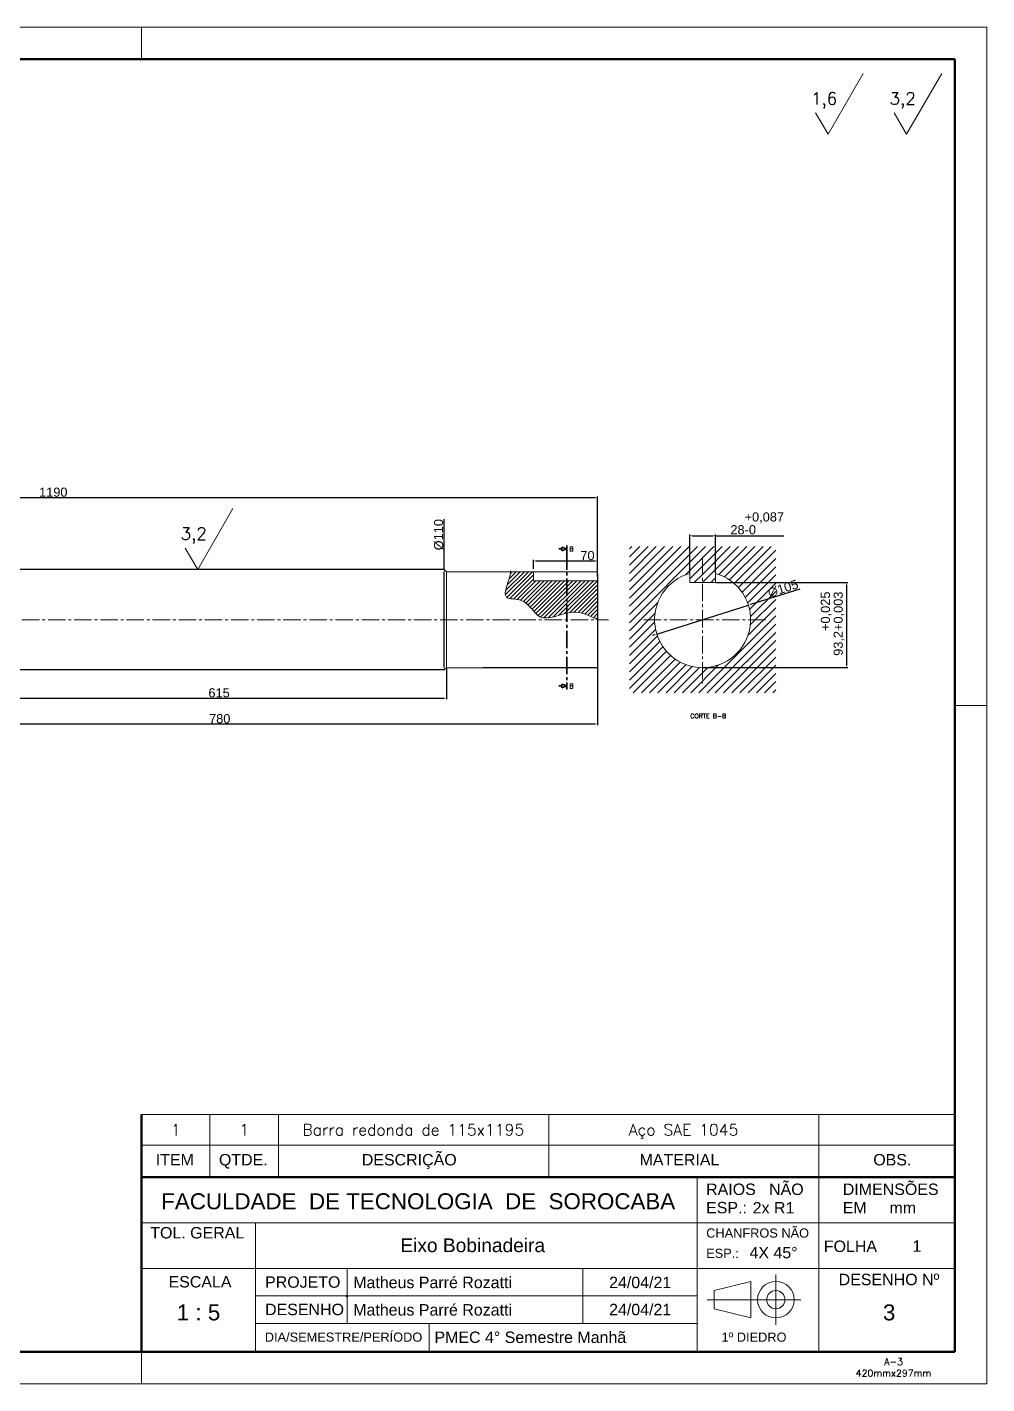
# Model space of a CAD drawing. Header units: millimetres. Extents: x 2358 to 4457, y 772 to 2257.
# Drawn here: x 3407 to 4457, y 772 to 2257 of the extents above; entities that cross this region are included whole.
import ezdxf
from ezdxf.enums import TextEntityAlignment as Align

# ---------------------------------------------------------------- set-up
doc = ezdxf.new("R2010")
doc.units = ezdxf.units.MM
for name, pattern in [('CENTER2', [28.575, 19.05, -3.175, 3.175, -3.175]), ('DASHDOT', [25.4, 12.7, -6.35, 0, -6.35]), ('PHANTOM2', [1.25, 0.625, -0.125, 0.125, -0.125, 0.125, -0.125])]:
    doc.linetypes.add(name, pattern=pattern)
for name, color, linetype, lineweight in [('CENTRO', 1, 'CENTER2', 15), ('CONTORNO', 7, 'Continuous', 35), ('CORTE', 6, 'CENTER2', 35), ('COTA', 1, 'Continuous', 15), ('FANTASMA', 4, 'PHANTOM2', 15), ('FINA', 4, 'Continuous', 15), ('FORMATO-FINA', 8, 'Continuous', 20), ('FORMATO-GROSSA', 5, 'Continuous', 50), ('TEXTO', 2, 'Continuous', 25)]:
    doc.layers.add(name, color=color, linetype=linetype, lineweight=lineweight)
doc.styles.add('ARIAL', font='arial.ttf')
doc.styles.add('Equipar', font='romans.shx')
doc.styles.add('ROMANS', font='romans.shx')
doc.styles.get("Standard").update_dxf_attribs({"font": 'arial.ttf'})
doc.dimstyles.new('ISO-25', dxfattribs={"dimtxt": 2.5, "dimasz": 2.5, "dimexe": 1.25, "dimexo": 0.625, "dimtad": 1, "dimtxsty": 'Standard', "dimcen": 2.5, "dimadec": 0, "dimazin": 0, "dimtfac": 1, "dimtmove": 0, "dimatfit": 3, "dimfxl": 1, "dimarcsym": 0})

# ---------------------------------------------------------------- blocks, each defined once
blk = doc.blocks.new('fatec_A3')
at = {"layer": 'FORMATO-FINA'}
for p, q in [((420, 297), (0, 297)), ((235, 297), (235, 290)), ((420, 0), (420, 297)), ((413, 148.5), (420, 148.5)), ((235, 7), (235, 0)), ((0, 0), (420, 0))]:
    blk.add_line(p, q, dxfattribs=at)
at = {"layer": 'FORMATO-GROSSA'}
for p, q in [((413, 290), (25, 290)), ((413, 7), (413, 290)), ((25, 7), (413, 7))]:
    blk.add_line(p, q, dxfattribs=at)
at = {"layer": 'TEXTO', "insert": (399.57, 5.6), "char_height": 1.5, "width": 20.46, "attachment_point": 2}
blk.add_mtext('\\pxqc;{\\Fromans|c0;A-3\\P420mmx297mm}', dxfattribs=at)
blk = doc.blocks.new('TÍTULO')
at = {"layer": 'CENTRO', "linetype": 'DASHDOT', "ltscale": 2}
for p, q in [((-39.17, 16.93), (-39.17, 5.93)), ((-54.17, 11.43), (-33.67, 11.43))]:
    blk.add_line(p, q, dxfattribs=at)
at = {"layer": 'FINA'}
for p, q in [((-52.67, 13.43), (-44.67, 15.43)), ((-44.67, 7.43), (-44.67, 15.43)), ((-52.67, 9.43), (-52.67, 13.43)), ((-52.67, 9.43), (-44.67, 7.43))]:
    blk.add_line(p, q, dxfattribs=at)
for radius in [4, 2]:
    blk.add_circle((-39.17, 11.43), radius, dxfattribs=at)
at = {"layer": 'FORMATO-FINA'}
for p, q in [((-178, 45.25), (0, 45.25)), ((-163, 38.25), (-163, 45.25)), ((-148, 38.25), (-148, 45.25)), ((-88.88, 38.25), (-88.88, 45.25)), ((-29.75, 0.25), (-29.75, 45.25)), ((-56.38, 0.25), (-56.38, 38.25)), ((-178, 28.25), (0, 28.25)), ((-153, 0.25), (-153, 28.25)), ((-178, 18.25), (0, 18.25)), ((-133, 6.25), (-133, 18.25)), ((-81.38, 6.25), (-81.38, 18.25)), ((-153, 12.25), (-56.38, 12.25)), ((-153, 6.25), (-56.38, 6.25)), ((-115.03, 0.25), (-115.03, 6.25))]:
    blk.add_line(p, q, dxfattribs=at)
at = {"layer": 'FORMATO-GROSSA'}
for p, q in [((-178, 0), (-178, 45.25)), ((0, 45.25), (0, 0)), ((-178, 38.25), (0, 38.25)), ((-178, 0), (0, 0))]:
    blk.add_line(p, q, dxfattribs=at)
blk.add_point((-133, 12.25), dxfattribs=at)
at = {"layer": 'TEXTO', "style": 'ARIAL'}
for s, p in [('ITEM', (-170.7, 40.82)), ('QTDE.', (-155.7, 40.82)), ('DESCRIÇÃO', (-119.39, 40.82)), ('MATERIAL', (-60.26, 40.82)), ('OBS.', (-13.68, 40.82))]:
    blk.add_text(s, height=2.5, dxfattribs=at).set_placement(p, align=Align.CENTER)
for s, height, p in [('RAIOS   NÃO', 2.5, (-54.43, 34.35)), ('DIMENSÕES', 2.5, (-24.52, 34.35)), ('FACULDADE  DE TECNOLOGIA  DE  SOROCABA', 3.5, (-173.66, 31.22)), ('ESP.:', 2.5, (-54.43, 30.33)), ('EM', 2.5, (-24.52, 30.33)), ('TOL. GERAL', 2.5, (-176.06, 24.83)), ('CHANFROS NÃO', 2, (-54.41, 25.02)), ('FOLHA', 2.5, (-28.67, 21.87)), ('ESP.:', 2, (-54.41, 20.58)), ('ESCALA', 2.5, (-172.06, 14.1)), ('PROJETO', 2.5, (-150.94, 14.04)), ('DESENHO Nº', 2.5, (-25.42, 14.6)), ('DESENHO', 2.5, (-150.94, 8.04)), ('DIA/SEMESTRE/PERÍODO', 2, (-151, 2.23)), ('1º DIEDRO', 2, (-51.06, 2.23))]:
    blk.add_text(s, height=height, dxfattribs=at).set_placement(p)
for tag, height, p in [('R', 2.5, (-39.68, 30.3)), ('X', 2.5, (-11.4, 30.3)), ('TÍTULO', 3, (-105.5, 21.84)), ('X/X', 2.5, (-8.3, 21.92)), ('TOLERÂNCIA', 2.5, (-165.82, 20.11)), ('CH', 2.5, (-39.68, 20.47)), ('XX/XX/XX', 2.5, (-68.86, 13.95)), ('X:X', 3.5, (-165.5, 6.89)), ('XX/XX/XX', 2.5, (-68.86, 8.02)), ('X', 3.5, (-14.38, 6.89))]:
    blk.add_attdef(tag, text='', height=height, dxfattribs=at).set_placement(p, align=Align.CENTER)
for tag, p in [('NOME', (-131.65, 13.95)), ('NOME', (-131.65, 7.95)), ('DIA/SEM/PERÍODO', (-113.87, 1.95))]:
    blk.add_attdef(tag, p, '', height=2.5, dxfattribs=at)
blk = doc.blocks.new('LISTA_MATERIAIS')
at = {"layer": 'FORMATO-FINA'}
for p, q in [((-178, 6.75), (0, 6.75)), ((-163, 0), (-163, 6.75)), ((-148, 0), (-148, 6.75)), ((-88.875, 0), (-88.875, 6.75)), ((-29.75, 0), (-29.75, 6.75))]:
    blk.add_line(p, q, dxfattribs=at)
at = {"layer": 'FORMATO-GROSSA'}
blk.add_line((-178, 0), (-178, 6.75), dxfattribs=at)
at = {"layer": 'TEXTO', "style": 'Equipar'}
for tag, p in [('ITEM', (-170.5, 3.375)), ('QTD', (-155.5, 3.375)), ('DESCRIÇÃO', (-118.5, 3.375)), ('MATERIAL', (-59.375, 3.375)), ('OBSERVAÇÕES', (-15, 3.375))]:
    blk.add_attdef(tag, text='', height=2.5, dxfattribs=at).set_placement(p, align=Align.MIDDLE_CENTER)
blk = doc.blocks.new('*D12')
at = {"color": 0, "lineweight": -2, "transparency": 16777216}
for p, q in [((4160.3, 1649.1), (4304.5, 1649.1)), ((4303.2, 1646.6), (4303.2, 1558.4)), ((4146.3, 1555.9), (4304.5, 1555.9))]:
    blk.add_line(p, q, dxfattribs=at)
at = {"color": 0, "transparency": 16777216}
for points in [[(4302.8, 1646.6), (4303.6, 1646.6), (4303.2, 1649.1)], [(4302.8, 1558.4), (4303.6, 1558.4), (4303.2, 1555.9)]]:
    blk.add_solid(points, dxfattribs=at)
at = {"layer": 'Defpoints', "color": 0, "transparency": 16777216}
for p in [(4159.7, 1649.1), (4145.7, 1555.9), (4303.2, 1555.9)]:
    blk.add_point(p, dxfattribs=at)
at = {"color": 0, "transparency": 16777216, "insert": (4287.9, 1604), "char_height": 2.5, "attachment_point": 5, "rotation": 90}
blk.add_mtext('{\\H4x;\\C2;93,2\\S+0,025^ +0,003;}', dxfattribs=at)
blk = doc.blocks.new('*D13')
at = {"color": 0, "lineweight": -2, "transparency": 16777216}
for p, q in [((4131.7, 1659.6), (4131.7, 1701.5)), ((4134.2, 1700.2), (4157.2, 1700.2)), ((4159.7, 1659.6), (4159.7, 1701.5)), ((4159.7, 1700.2), (4234.5, 1700.2))]:
    blk.add_line(p, q, dxfattribs=at)
at = {"color": 0, "transparency": 16777216}
for points in [[(4134.2, 1700.6), (4134.2, 1699.8), (4131.7, 1700.2)], [(4157.2, 1700.6), (4157.2, 1699.8), (4159.7, 1700.2)]]:
    blk.add_solid(points, dxfattribs=at)
at = {"layer": 'Defpoints', "color": 0, "transparency": 16777216}
for p in [(4131.7, 1700.2), (4131.7, 1659), (4159.7, 1659)]:
    blk.add_point(p, dxfattribs=at)
at = {"color": 0, "transparency": 16777216, "insert": (4205.4, 1713.7), "char_height": 2.5, "attachment_point": 5}
blk.add_mtext('{\\H4x;\\C2;28\\S+0,087^ -0;}', dxfattribs=at)
blk = doc.blocks.new('*D15')
at = {"color": 0, "lineweight": -2, "transparency": 16777216}
for p, q in [((2840.7, 1656.5), (2840.7, 1743.3)), ((2843.2, 1742.1), (4028.2, 1742.1)), ((4030.7, 1664), (4030.7, 1743.3))]:
    blk.add_line(p, q, dxfattribs=at)
at = {"color": 0, "transparency": 16777216}
for points in [[(2843.2, 1742.5), (2843.2, 1741.6), (2840.7, 1742.1)], [(4028.2, 1742.5), (4028.2, 1741.6), (4030.7, 1742.1)]]:
    blk.add_solid(points, dxfattribs=at)
at = {"layer": 'Defpoints', "color": 0, "transparency": 16777216}
for p in [(4030.7, 1742.1), (4030.7, 1663.4), (2840.7, 1655.9)]:
    blk.add_point(p, dxfattribs=at)
at = {"color": 0, "transparency": 16777216, "insert": (3435.7, 1747.8), "char_height": 2.5, "attachment_point": 5}
blk.add_mtext('{\\H4x;\\C2;1190}', dxfattribs=at)
blk = doc.blocks.new('*D17')
at = {"color": 0, "lineweight": -2, "transparency": 16777216}
for p, q in [((3960.7, 1664), (3960.7, 1674)), ((3963.2, 1672.7), (4028.2, 1672.7)), ((4030.7, 1661.5), (4030.7, 1674))]:
    blk.add_line(p, q, dxfattribs=at)
at = {"color": 0, "transparency": 16777216}
for points in [[(3963.2, 1673.1), (3963.2, 1672.3), (3960.7, 1672.7)], [(4028.2, 1673.1), (4028.2, 1672.3), (4030.7, 1672.7)]]:
    blk.add_solid(points, dxfattribs=at)
at = {"layer": 'Defpoints', "color": 0, "transparency": 16777216}
for p in [(3960.7, 1663.4), (4030.7, 1672.7), (4030.7, 1660.9)]:
    blk.add_point(p, dxfattribs=at)
at = {"color": 0, "transparency": 16777216, "insert": (4019.8, 1678.5), "char_height": 2.5, "width": 3.586, "attachment_point": 5}
blk.add_mtext('{\\H4x;\\C2;70}', dxfattribs=at)
blk = doc.blocks.new('*D18')
at = {"color": 0, "lineweight": -2, "transparency": 16777216}
for p, q in [((3250.7, 1550.8), (3250.7, 1493)), ((4030.7, 1556.3), (4030.7, 1493)), ((3253.2, 1494.3), (4028.2, 1494.3))]:
    blk.add_line(p, q, dxfattribs=at)
at = {"color": 0, "transparency": 16777216}
for points in [[(3253.2, 1494.7), (3253.2, 1493.9), (3250.7, 1494.3)], [(4028.2, 1494.7), (4028.2, 1493.9), (4030.7, 1494.3)]]:
    blk.add_solid(points, dxfattribs=at)
at = {"layer": 'Defpoints', "color": 0, "transparency": 16777216}
for p in [(3250.7, 1551.4), (4030.7, 1556.9), (4030.7, 1494.3)]:
    blk.add_point(p, dxfattribs=at)
at = {"color": 0, "transparency": 16777216, "insert": (3617.7, 1500), "char_height": 2.5, "attachment_point": 5}
blk.add_mtext('{\\H4x;\\C2;780}', dxfattribs=at)
blk = doc.blocks.new('*U20')
at = {"layer": 'CENTRO', "color": 0, "linetype": 'CENTER2', "transparency": 16777216}
blk.add_line((-201.5, 0), (1011.5, 0), dxfattribs=at)
blk = doc.blocks.new('*D21')
at = {"layer": 'COTA', "color": 0, "lineweight": -2, "transparency": 16777216}
for p, q in [((4251.9, 1641.7), (4198.2, 1624.9)), ((4095.6, 1592.7), (4195.8, 1624.1)), ((4093.2, 1591.9), (4090.8, 1591.2))]:
    blk.add_line(p, q, dxfattribs=at)
at = {"layer": 'COTA', "color": 0, "transparency": 16777216}
for points in [[(4198.1, 1625.2), (4198.3, 1624.5), (4195.8, 1624.1)], [(4093.1, 1592.3), (4093.4, 1591.5), (4095.6, 1592.7)]]:
    blk.add_solid(points, dxfattribs=at)
at = {"layer": 'Defpoints', "color": 0, "transparency": 16777216}
for p in [(4195.8, 1624.1), (4095.6, 1592.7)]:
    blk.add_point(p, dxfattribs=at)
at = {"layer": 'COTA', "color": 0, "transparency": 16777216, "insert": (4233.7, 1642.3), "char_height": 2.5, "attachment_point": 5, "rotation": 17.408}
blk.add_mtext('{\\H4x;\\C2;∅105}', dxfattribs=at)
blk = doc.blocks.new('*D22')
at = {"color": 0, "lineweight": -2, "transparency": 16777216}
for p, q in [((3250.7, 1550.8), (3250.7, 1521.3)), ((3865.7, 1555.3), (3865.7, 1521.3)), ((3253.2, 1522.6), (3863.2, 1522.6))]:
    blk.add_line(p, q, dxfattribs=at)
at = {"color": 0, "transparency": 16777216}
for points in [[(3253.2, 1523), (3253.2, 1522.2), (3250.7, 1522.6)], [(3863.2, 1523), (3863.2, 1522.2), (3865.7, 1522.6)]]:
    blk.add_solid(points, dxfattribs=at)
at = {"layer": 'Defpoints', "color": 0, "transparency": 16777216}
for p in [(3250.7, 1551.4), (3865.7, 1555.9), (3865.7, 1522.6)]:
    blk.add_point(p, dxfattribs=at)
at = {"color": 0, "transparency": 16777216, "insert": (3617, 1528.3), "char_height": 2.5, "attachment_point": 5}
blk.add_mtext('{\\H4x;\\C2;615}', dxfattribs=at)
blk = doc.blocks.new('*D23')
at = {"layer": 'COTA', "color": 0, "lineweight": -2, "transparency": 16777216}
for p, q in [((3863.2, 1663.4), (3863.2, 1718.5)), ((3862.6, 1663.4), (3862, 1663.4)), ((3863.2, 1555.9), (3863.2, 1660.9)), ((3862.6, 1553.4), (3862, 1553.4))]:
    blk.add_line(p, q, dxfattribs=at)
at = {"layer": 'COTA', "color": 0, "transparency": 16777216}
for points in [[(3862.8, 1660.9), (3863.6, 1660.9), (3863.2, 1663.4)], [(3862.8, 1555.9), (3863.6, 1555.9), (3863.2, 1553.4)]]:
    blk.add_solid(points, dxfattribs=at)
at = {"layer": 'Defpoints', "color": 0, "transparency": 16777216}
for p in [(3863.2, 1663.4), (3863.2, 1663.4), (3863.2, 1553.4)]:
    blk.add_point(p, dxfattribs=at)
at = {"layer": 'COTA', "color": 0, "transparency": 16777216, "insert": (3857.2, 1701.4), "char_height": 2.5, "attachment_point": 5, "rotation": 90}
blk.add_mtext('{\\H4x;\\C2;%%C110}', dxfattribs=at)

msp = doc.modelspace()

# ---------------------------------------------------------------- hatches: boundary and pattern name
at = {"layer": 'COTA'}
h = msp.add_hatch(dxfattribs=at)
h.set_pattern_fill('ANSI31', color=4, scale=2)
h.paths.add_polyline_path([(4225.708, 1688.396), (4065.708, 1688.396), (4065.708, 1608.396), (4065.708, 1528.396), (4225.708, 1528.396)])
edge = h.paths.add_edge_path(flags=16)
edge.add_line((4131.708, 1658.995), (4131.708, 1649.095))
edge.add_line((4131.708, 1649.095), (4159.708, 1649.095))
edge.add_line((4159.708, 1649.095), (4159.708, 1658.995))
edge.add_arc((4145.708, 1608.396), 52.5, -254.53399, 74.53399, ccw=False)
h = msp.add_hatch(dxfattribs=at)
h.set_pattern_fill('ANSI31', color=4)
edge = h.paths.add_edge_path()
edge.add_line((4030.708, 1650.996), (3997.323, 1650.996))
edge.add_line((3997.323, 1650.996), (3997.323, 1615.598))
edge.add_spline(control_points=[(3997.323, 1615.598), (3998.076, 1615.765), (3998.826, 1615.916), (3999.572, 1616.046)], knot_values=[32.15552282, 32.15552282, 32.15552282, 32.15552282, 34.27604712, 34.27604712, 34.27604712, 34.27604712], degree=3, periodic=0)
edge.add_spline(control_points=[(3999.572, 1616.046), (4000.334, 1616.18), (4001.092, 1616.292), (4001.845, 1616.379)], knot_values=[29.99154255, 29.99154255, 29.99154255, 29.99154255, 32.15552282, 32.15552282, 32.15552282, 32.15552282], degree=3, periodic=0)
edge.add_spline(control_points=[(4001.845, 1616.379), (4002.401, 1616.443), (4003.136, 1616.51), (4003.866, 1616.549), (4004.047, 1616.557)], knot_values=[27.86691477, 27.86691477, 27.86691477, 27.86691477, 29.46384078, 29.99154255, 29.99154255, 29.99154255, 29.99154255], degree=3, periodic=0)
edge.add_spline(control_points=[(4004.047, 1616.557), (4004.776, 1616.589), (4005.5, 1616.594), (4006.218, 1616.573)], knot_values=[25.73956878, 25.73956878, 25.73956878, 25.73956878, 27.86691477, 27.86691477, 27.86691477, 27.86691477], degree=3, periodic=0)
edge.add_spline(control_points=[(4006.218, 1616.573), (4006.947, 1616.552), (4007.67, 1616.505), (4008.389, 1616.434)], knot_values=[23.57969712, 23.57969712, 23.57969712, 23.57969712, 25.73956878, 25.73956878, 25.73956878, 25.73956878], degree=3, periodic=0)
edge.add_spline(control_points=[(4008.389, 1616.434), (4009.097, 1616.364), (4009.801, 1616.271), (4010.5, 1616.156)], knot_values=[21.44964096, 21.44964096, 21.44964096, 21.44964096, 23.57969712, 23.57969712, 23.57969712, 23.57969712], degree=3, periodic=0)
edge.add_spline(control_points=[(4010.5, 1616.156), (4011.208, 1616.04), (4011.911, 1615.902), (4012.61, 1615.745)], knot_values=[19.29247946, 19.29247946, 19.29247946, 19.29247946, 21.44964096, 21.44964096, 21.44964096, 21.44964096], degree=3, periodic=0)
edge.add_spline(control_points=[(4012.61, 1615.745), (4013.309, 1615.588), (4014.003, 1615.411), (4014.693, 1615.217)], knot_values=[17.13803181, 17.13803181, 17.13803181, 17.13803181, 19.29247946, 19.29247946, 19.29247946, 19.29247946], degree=3, periodic=0)
edge.add_spline(control_points=[(4014.693, 1615.217), (4016.064, 1614.832), (4017.42, 1614.379), (4018.766, 1613.874)], knot_values=[12.86165297, 12.86165297, 12.86165297, 12.86165297, 17.13803181, 17.13803181, 17.13803181, 17.13803181], degree=3, periodic=0)
edge.add_spline(control_points=[(4018.766, 1613.874), (4020.113, 1613.369), (4021.449, 1612.813), (4022.778, 1612.222)], knot_values=[8.57985409, 8.57985409, 8.57985409, 8.57985409, 12.86165297, 12.86165297, 12.86165297, 12.86165297], degree=3, periodic=0)
edge.add_spline(control_points=[(4022.778, 1612.222), (4024.11, 1611.63), (4025.435, 1611.003), (4026.756, 1610.359)], knot_values=[4.28721765, 4.28721765, 4.28721765, 4.28721765, 8.57985409, 8.57985409, 8.57985409, 8.57985409], degree=3, periodic=0)
edge.add_spline(control_points=[(4026.756, 1610.359), (4028.076, 1609.716), (4029.392, 1609.056), (4030.708, 1608.396)], knot_values=[0, 0, 0, 0, 4.28721765, 4.28721765, 4.28721765, 4.28721765], degree=3, periodic=0)
edge.add_line((4030.708, 1608.396), (4030.708, 1650.996))
edge = h.paths.add_edge_path()
edge.add_line((3997.323, 1650.996), (3960.708, 1650.996))
edge.add_line((3960.708, 1650.996), (3960.708, 1660.896))
edge.add_line((3960.708, 1660.896), (3935.64, 1660.896))
edge.add_spline(control_points=[(3935.64, 1660.896), (3935.633, 1660.579), (3935.617, 1660.257), (3935.592, 1659.931)], knot_values=[135.40287759, 135.40287759, 135.40287759, 135.40287759, 136.34258626, 136.34258626, 136.34258626, 136.34258626], degree=3, periodic=0)
edge.add_spline(control_points=[(3935.592, 1659.931), (3935.55, 1659.395), (3935.484, 1658.847), (3935.398, 1658.289)], knot_values=[133.86045831, 133.86045831, 133.86045831, 133.86045831, 135.40287759, 135.40287759, 135.40287759, 135.40287759], degree=3, periodic=0)
edge.add_spline(control_points=[(3935.398, 1658.289), (3935.277, 1657.5), (3935.114, 1656.691), (3934.921, 1655.868)], knot_values=[131.67853749, 131.67853749, 131.67853749, 131.67853749, 133.86045831, 133.86045831, 133.86045831, 133.86045831], degree=3, periodic=0)
edge.add_spline(control_points=[(3934.921, 1655.868), (3934.722, 1655.021), (3934.491, 1654.16), (3934.239, 1653.292)], knot_values=[129.43182624, 129.43182624, 129.43182624, 129.43182624, 131.67853749, 131.67853749, 131.67853749, 131.67853749], degree=3, periodic=0)
edge.add_spline(control_points=[(3934.239, 1653.292), (3933.936, 1652.249), (3933.603, 1651.197), (3933.261, 1650.147)], knot_values=[126.73294033, 126.73294033, 126.73294033, 126.73294033, 129.43182624, 129.43182624, 129.43182624, 129.43182624], degree=3, periodic=0)
edge.add_spline(control_points=[(3933.261, 1650.147), (3932.703, 1648.442), (3932.12, 1646.744), (3931.594, 1645.108)], knot_values=[122.34739849, 122.34739849, 122.34739849, 122.34739849, 126.73294033, 126.73294033, 126.73294033, 126.73294033], degree=3, periodic=0)
edge.add_spline(control_points=[(3931.594, 1645.108), (3931.243, 1644.016), (3930.918, 1642.951), (3930.645, 1641.93)], knot_values=[119.4183094, 119.4183094, 119.4183094, 119.4183094, 122.34739849, 122.34739849, 122.34739849, 122.34739849], degree=3, periodic=0)
edge.add_spline(control_points=[(3930.645, 1641.93), (3930.432, 1641.135), (3930.25, 1640.367), (3930.112, 1639.633)], knot_values=[117.13672065, 117.13672065, 117.13672065, 117.13672065, 119.4183094, 119.4183094, 119.4183094, 119.4183094], degree=3, periodic=0)
edge.add_spline(control_points=[(3930.112, 1639.633), (3930.014, 1639.117), (3929.938, 1638.618), (3929.888, 1638.138)], knot_values=[115.53344509, 115.53344509, 115.53344509, 115.53344509, 117.13672065, 117.13672065, 117.13672065, 117.13672065], degree=3, periodic=0)
edge.add_spline(control_points=[(3929.888, 1638.138), (3929.85, 1637.783), (3929.827, 1637.438), (3929.819, 1637.104)], knot_values=[114.34345364, 114.34345364, 114.34345364, 114.34345364, 115.53344509, 115.53344509, 115.53344509, 115.53344509], degree=3, periodic=0)
edge.add_spline(control_points=[(3929.819, 1637.104), (3929.814, 1636.879), (3929.816, 1636.66), (3929.826, 1636.446)], knot_values=[113.53969187, 113.53969187, 113.53969187, 113.53969187, 114.34345364, 114.34345364, 114.34345364, 114.34345364], degree=3, periodic=0)
edge.add_spline(control_points=[(3929.826, 1636.446), (3929.836, 1636.232), (3929.853, 1636.024), (3929.879, 1635.822)], knot_values=[112.73508992, 112.73508992, 112.73508992, 112.73508992, 113.53969187, 113.53969187, 113.53969187, 113.53969187], degree=3, periodic=0)
edge.add_spline(control_points=[(3929.879, 1635.822), (3929.896, 1635.688), (3929.917, 1635.557), (3929.941, 1635.428)], knot_values=[112.20277201, 112.20277201, 112.20277201, 112.20277201, 112.73508992, 112.73508992, 112.73508992, 112.73508992], degree=3, periodic=0)
edge.add_spline(control_points=[(3929.941, 1635.428), (3929.971, 1635.268), (3930.008, 1635.112), (3930.05, 1634.961)], knot_values=[111.53810048, 111.53810048, 111.53810048, 111.53810048, 112.20277201, 112.20277201, 112.20277201, 112.20277201], degree=3, periodic=0)
edge.add_spline(control_points=[(3930.05, 1634.961), (3930.081, 1634.853), (3930.114, 1634.747), (3930.151, 1634.644)], knot_values=[111.06335222, 111.06335222, 111.06335222, 111.06335222, 111.53810048, 111.53810048, 111.53810048, 111.53810048], degree=3, periodic=0)
edge.add_spline(control_points=[(3930.151, 1634.644), (3930.182, 1634.555), (3930.216, 1634.469), (3930.252, 1634.384)], knot_values=[110.65850623, 110.65850623, 110.65850623, 110.65850623, 111.06335222, 111.06335222, 111.06335222, 111.06335222], degree=3, periodic=0)
edge.add_spline(control_points=[(3930.252, 1634.384), (3930.3, 1634.272), (3930.352, 1634.163), (3930.408, 1634.058)], knot_values=[110.12401769, 110.12401769, 110.12401769, 110.12401769, 110.65850623, 110.65850623, 110.65850623, 110.65850623], degree=3, periodic=0)
edge.add_spline(control_points=[(3930.408, 1634.058), (3930.451, 1633.978), (3930.495, 1633.9), (3930.543, 1633.825)], knot_values=[109.72159394, 109.72159394, 109.72159394, 109.72159394, 110.12401769, 110.12401769, 110.12401769, 110.12401769], degree=3, periodic=0)
edge.add_spline(control_points=[(3930.543, 1633.825), (3930.606, 1633.723), (3930.674, 1633.625), (3930.747, 1633.531)], knot_values=[109.18408626, 109.18408626, 109.18408626, 109.18408626, 109.72159394, 109.72159394, 109.72159394, 109.72159394], degree=3, periodic=0)
edge.add_spline(control_points=[(3930.747, 1633.531), (3930.801, 1633.46), (3930.858, 1633.391), (3930.917, 1633.325)], knot_values=[108.7837765, 108.7837765, 108.7837765, 108.7837765, 109.18408626, 109.18408626, 109.18408626, 109.18408626], degree=3, periodic=0)
edge.add_spline(control_points=[(3930.917, 1633.325), (3930.988, 1633.245), (3931.062, 1633.169), (3931.141, 1633.095)], knot_values=[108.30848885, 108.30848885, 108.30848885, 108.30848885, 108.7837765, 108.7837765, 108.7837765, 108.7837765], degree=3, periodic=0)
edge.add_spline(control_points=[(3931.141, 1633.095), (3931.174, 1633.064), (3931.252, 1632.993), (3931.334, 1632.925), (3931.381, 1632.888)], knot_values=[107.84541686, 107.84541686, 107.84541686, 107.84541686, 108.04950096, 108.30848885, 108.30848885, 108.30848885, 108.30848885], degree=3, periodic=0)
edge.add_spline(control_points=[(3931.381, 1632.888), (3931.452, 1632.83), (3931.527, 1632.775), (3931.604, 1632.721)], knot_values=[107.44703976, 107.44703976, 107.44703976, 107.44703976, 107.84541686, 107.84541686, 107.84541686, 107.84541686], degree=3, periodic=0)
edge.add_spline(control_points=[(3931.604, 1632.721), (3931.709, 1632.649), (3931.818, 1632.58), (3931.932, 1632.514)], knot_values=[106.9081337, 106.9081337, 106.9081337, 106.9081337, 107.44703976, 107.44703976, 107.44703976, 107.44703976], degree=3, periodic=0)
edge.add_spline(control_points=[(3931.932, 1632.514), (3932.059, 1632.441), (3932.191, 1632.372), (3932.328, 1632.306)], knot_values=[106.31005322, 106.31005322, 106.31005322, 106.31005322, 106.9081337, 106.9081337, 106.9081337, 106.9081337], degree=3, periodic=0)
edge.add_spline(control_points=[(3932.328, 1632.306), (3932.452, 1632.246), (3932.581, 1632.189), (3932.714, 1632.135)], knot_values=[105.76766175, 105.76766175, 105.76766175, 105.76766175, 106.31005322, 106.31005322, 106.31005322, 106.31005322], degree=3, periodic=0)
edge.add_spline(control_points=[(3932.714, 1632.135), (3932.88, 1632.068), (3933.053, 1632.004), (3933.232, 1631.945)], knot_values=[105.08968785, 105.08968785, 105.08968785, 105.08968785, 105.76766175, 105.76766175, 105.76766175, 105.76766175], degree=3, periodic=0)
edge.add_spline(control_points=[(3933.232, 1631.945), (3933.477, 1631.863), (3933.733, 1631.788), (3934, 1631.72)], knot_values=[104.1588348, 104.1588348, 104.1588348, 104.1588348, 105.08968785, 105.08968785, 105.08968785, 105.08968785], degree=3, periodic=0)
edge.add_spline(control_points=[(3934, 1631.72), (3934.221, 1631.663), (3934.449, 1631.61), (3934.684, 1631.561)], knot_values=[103.38569301, 103.38569301, 103.38569301, 103.38569301, 104.1588348, 104.1588348, 104.1588348, 104.1588348], degree=3, periodic=0)
edge.add_spline(control_points=[(3934.684, 1631.561), (3935.144, 1631.464), (3935.627, 1631.381), (3936.13, 1631.306)], knot_values=[101.87088572, 101.87088572, 101.87088572, 101.87088572, 103.38569301, 103.38569301, 103.38569301, 103.38569301], degree=3, periodic=0)
edge.add_spline(control_points=[(3936.13, 1631.306), (3936.813, 1631.204), (3937.53, 1631.119), (3938.27, 1631.037)], knot_values=[99.81186922, 99.81186922, 99.81186922, 99.81186922, 101.87088572, 101.87088572, 101.87088572, 101.87088572], degree=3, periodic=0)
edge.add_spline(control_points=[(3938.27, 1631.037), (3939.053, 1630.95), (3939.86, 1630.868), (3940.676, 1630.775)], knot_values=[97.63494857, 97.63494857, 97.63494857, 97.63494857, 99.81186922, 99.81186922, 99.81186922, 99.81186922], degree=3, periodic=0)
edge.add_spline(control_points=[(3940.676, 1630.775), (3941.502, 1630.682), (3942.338, 1630.578), (3943.168, 1630.448)], knot_values=[95.43136322, 95.43136322, 95.43136322, 95.43136322, 97.63494857, 97.63494857, 97.63494857, 97.63494857], degree=3, periodic=0)
edge.add_spline(control_points=[(3943.168, 1630.448), (3943.872, 1630.339), (3944.572, 1630.211), (3945.258, 1630.055)], knot_values=[93.56048474, 93.56048474, 93.56048474, 93.56048474, 95.43136322, 95.43136322, 95.43136322, 95.43136322], degree=3, periodic=0)
edge.add_spline(control_points=[(3945.258, 1630.055), (3945.744, 1629.945), (3946.224, 1629.821), (3946.693, 1629.68)], knot_values=[92.23345771, 92.23345771, 92.23345771, 92.23345771, 93.56048474, 93.56048474, 93.56048474, 93.56048474], degree=3, periodic=0)
edge.add_spline(control_points=[(3946.693, 1629.68), (3946.95, 1629.603), (3947.281, 1629.496), (3947.605, 1629.379), (3947.68, 1629.351)], knot_values=[91.28574612, 91.28574612, 91.28574612, 91.28574612, 92.01341987, 92.23345771, 92.23345771, 92.23345771, 92.23345771], degree=3, periodic=0)
edge.add_spline(control_points=[(3947.68, 1629.351), (3947.95, 1629.251), (3948.216, 1629.145), (3948.478, 1629.032)], knot_values=[90.49218785, 90.49218785, 90.49218785, 90.49218785, 91.28574612, 91.28574612, 91.28574612, 91.28574612], degree=3, periodic=0)
edge.add_spline(control_points=[(3948.478, 1629.032), (3948.834, 1628.879), (3949.183, 1628.715), (3949.524, 1628.539)], knot_values=[89.41231655, 89.41231655, 89.41231655, 89.41231655, 90.49218785, 90.49218785, 90.49218785, 90.49218785], degree=3, periodic=0)
edge.add_spline(control_points=[(3949.524, 1628.539), (3949.901, 1628.346), (3950.268, 1628.14), (3950.628, 1627.922)], knot_values=[88.22065806, 88.22065806, 88.22065806, 88.22065806, 89.41231655, 89.41231655, 89.41231655, 89.41231655], degree=3, periodic=0)
edge.add_spline(control_points=[(3950.628, 1627.922), (3950.957, 1627.723), (3951.279, 1627.514), (3951.594, 1627.297)], knot_values=[87.13079568, 87.13079568, 87.13079568, 87.13079568, 88.22065806, 88.22065806, 88.22065806, 88.22065806], degree=3, periodic=0)
edge.add_spline(control_points=[(3951.594, 1627.297), (3951.987, 1627.027), (3952.369, 1626.744), (3952.743, 1626.449)], knot_values=[85.77687765, 85.77687765, 85.77687765, 85.77687765, 87.13079568, 87.13079568, 87.13079568, 87.13079568], degree=3, periodic=0)
edge.add_spline(control_points=[(3952.743, 1626.449), (3953.257, 1626.043), (3953.755, 1625.616), (3954.239, 1625.172)], knot_values=[83.91352122, 83.91352122, 83.91352122, 83.91352122, 85.77687765, 85.77687765, 85.77687765, 85.77687765], degree=3, periodic=0)
edge.add_spline(control_points=[(3954.239, 1625.172), (3954.63, 1624.813), (3955.013, 1624.443), (3955.387, 1624.065)], knot_values=[82.4053979, 82.4053979, 82.4053979, 82.4053979, 83.91352122, 83.91352122, 83.91352122, 83.91352122], degree=3, periodic=0)
edge.add_spline(control_points=[(3955.387, 1624.065), (3955.933, 1623.515), (3956.461, 1622.947), (3956.978, 1622.371)], knot_values=[80.21134512, 80.21134512, 80.21134512, 80.21134512, 82.4053979, 82.4053979, 82.4053979, 82.4053979], degree=3, periodic=0)
edge.add_spline(control_points=[(3956.978, 1622.371), (3957.414, 1621.884), (3957.841, 1621.391), (3958.262, 1620.896)], knot_values=[78.35882967, 78.35882967, 78.35882967, 78.35882967, 80.21134512, 80.21134512, 80.21134512, 80.21134512], degree=3, periodic=0)
edge.add_spline(control_points=[(3958.262, 1620.896), (3958.92, 1620.124), (3959.562, 1619.348), (3960.199, 1618.587)], knot_values=[75.46711649, 75.46711649, 75.46711649, 75.46711649, 78.35882967, 78.35882967, 78.35882967, 78.35882967], degree=3, periodic=0)
edge.add_spline(control_points=[(3960.199, 1618.587), (3960.765, 1617.912), (3961.326, 1617.248), (3961.89, 1616.61)], knot_values=[72.90167263, 72.90167263, 72.90167263, 72.90167263, 75.46711649, 75.46711649, 75.46711649, 75.46711649], degree=3, periodic=0)
edge.add_spline(control_points=[(3961.89, 1616.61), (3962.3, 1616.145), (3962.712, 1615.694), (3963.127, 1615.261)], knot_values=[71.03404073, 71.03404073, 71.03404073, 71.03404073, 72.90167263, 72.90167263, 72.90167263, 72.90167263], degree=3, periodic=0)
edge.add_spline(control_points=[(3963.127, 1615.261), (3963.504, 1614.869), (3963.884, 1614.491), (3964.269, 1614.133)], knot_values=[69.34235626, 69.34235626, 69.34235626, 69.34235626, 71.03404073, 71.03404073, 71.03404073, 71.03404073], degree=3, periodic=0)
edge.add_spline(control_points=[(3964.269, 1614.133), (3964.616, 1613.81), (3964.967, 1613.502), (3965.324, 1613.212)], knot_values=[67.81748712, 67.81748712, 67.81748712, 67.81748712, 69.34235626, 69.34235626, 69.34235626, 69.34235626], degree=3, periodic=0)
edge.add_spline(control_points=[(3965.324, 1613.212), (3965.634, 1612.96), (3965.948, 1612.722), (3966.268, 1612.5)], knot_values=[66.49388614, 66.49388614, 66.49388614, 66.49388614, 67.81748712, 67.81748712, 67.81748712, 67.81748712], degree=3, periodic=0)
edge.add_spline(control_points=[(3966.268, 1612.5), (3966.498, 1612.339), (3966.731, 1612.187), (3966.966, 1612.043)], knot_values=[65.53996571, 65.53996571, 65.53996571, 65.53996571, 66.49388614, 66.49388614, 66.49388614, 66.49388614], degree=3, periodic=0)
edge.add_spline(control_points=[(3966.966, 1612.043), (3967.167, 1611.92), (3967.371, 1611.804), (3967.576, 1611.694)], knot_values=[64.72689248, 64.72689248, 64.72689248, 64.72689248, 65.53996571, 65.53996571, 65.53996571, 65.53996571], degree=3, periodic=0)
edge.add_spline(control_points=[(3967.576, 1611.694), (3967.646, 1611.657), (3967.915, 1611.517), (3968.189, 1611.389), (3968.395, 1611.3)], knot_values=[63.66544003, 63.66544003, 63.66544003, 63.66544003, 63.93968084, 64.72689248, 64.72689248, 64.72689248, 64.72689248], degree=3, periodic=0)
edge.add_spline(control_points=[(3968.395, 1611.3), (3968.604, 1611.209), (3968.817, 1611.124), (3969.031, 1611.046)], knot_values=[62.8612214, 62.8612214, 62.8612214, 62.8612214, 63.66544003, 63.66544003, 63.66544003, 63.66544003], degree=3, periodic=0)
edge.add_spline(control_points=[(3969.031, 1611.046), (3969.316, 1610.942), (3969.605, 1610.849), (3969.898, 1610.767)], knot_values=[61.79307197, 61.79307197, 61.79307197, 61.79307197, 62.8612214, 62.8612214, 62.8612214, 62.8612214], degree=3, periodic=0)
edge.add_spline(control_points=[(3969.898, 1610.767), (3970.12, 1610.704), (3970.345, 1610.647), (3970.572, 1610.596)], knot_values=[60.98169789, 60.98169789, 60.98169789, 60.98169789, 61.79307197, 61.79307197, 61.79307197, 61.79307197], degree=3, periodic=0)
edge.add_spline(control_points=[(3970.572, 1610.596), (3971.209, 1610.454), (3971.863, 1610.356), (3972.532, 1610.299)], knot_values=[58.70338357, 58.70338357, 58.70338357, 58.70338357, 60.98169789, 60.98169789, 60.98169789, 60.98169789], degree=3, periodic=0)
edge.add_spline(control_points=[(3972.532, 1610.299), (3972.844, 1610.272), (3973.159, 1610.254), (3973.477, 1610.245)], knot_values=[57.64239722, 57.64239722, 57.64239722, 57.64239722, 58.70338357, 58.70338357, 58.70338357, 58.70338357], degree=3, periodic=0)
edge.add_spline(control_points=[(3973.477, 1610.245), (3973.959, 1610.23), (3974.448, 1610.233), (3974.944, 1610.254)], knot_values=[56.03586791, 56.03586791, 56.03586791, 56.03586791, 57.64239722, 57.64239722, 57.64239722, 57.64239722], degree=3, periodic=0)
edge.add_spline(control_points=[(3974.944, 1610.254), (3975.441, 1610.275), (3975.944, 1610.312), (3976.453, 1610.364)], knot_values=[54.42782722, 54.42782722, 54.42782722, 54.42782722, 56.03586791, 56.03586791, 56.03586791, 56.03586791], degree=3, periodic=0)
edge.add_spline(control_points=[(3976.453, 1610.364), (3977.194, 1610.441), (3977.949, 1610.549), (3978.714, 1610.682)], knot_values=[52.08628915, 52.08628915, 52.08628915, 52.08628915, 54.42782722, 54.42782722, 54.42782722, 54.42782722], degree=3, periodic=0)
edge.add_spline(control_points=[(3978.714, 1610.682), (3980.155, 1610.933), (3981.635, 1611.276), (3983.143, 1611.67)], knot_values=[47.67964357, 47.67964357, 47.67964357, 47.67964357, 52.08628915, 52.08628915, 52.08628915, 52.08628915], degree=3, periodic=0)
edge.add_spline(control_points=[(3983.143, 1611.67), (3985.435, 1612.269), (3987.791, 1612.988), (3990.167, 1613.688)], knot_values=[40.98084529, 40.98084529, 40.98084529, 40.98084529, 47.67964357, 47.67964357, 47.67964357, 47.67964357], degree=3, periodic=0)
edge.add_spline(control_points=[(3990.167, 1613.688), (3992.53, 1614.385), (3994.914, 1615.063), (3997.277, 1615.588)], knot_values=[34.31942616, 34.31942616, 34.31942616, 34.31942616, 40.98084529, 40.98084529, 40.98084529, 40.98084529], degree=3, periodic=0)
edge.add_line((3997.323, 1615.599), (3997.323, 1650.996))

# ---------------------------------------------------------------- linework, layer by layer
at = {"color": 7}
for p, q in [((3620.708, 1663.396), (3252.222, 1663.396)), ((3863.226, 1663.396), (3620.708, 1663.396)), ((3863.208, 1553.396), (3251.706, 1553.396)), ((4030.708, 1555.896), (3905.708, 1555.896))]:
    msp.add_line(p, q, dxfattribs=at)
for p, q in [((4030.708, 1655.896), (4030.708, 1660.896)), ((4030.708, 1658.396), (4030.708, 1558.396)), ((4030.708, 1558.396), (4030.708, 1553.396))]:
    msp.add_line(p, q)
at = {"layer": 'CENTRO'}
for p, q in [((4145.708, 1676.216), (4145.708, 1538.443)), ((4214.595, 1608.396), (4076.822, 1608.396))]:
    msp.add_line(p, q, dxfattribs=at)
at = {"layer": 'CORTE'}
for p, q in [((3991.712, 1685.788), (3988.323, 1685.788)), ((3991.712, 1687.831), (3991.712, 1683.746)), ((3997.323, 1685.788), (3991.712, 1687.831)), ((3997.323, 1685.788), (3991.712, 1683.746)), ((3997.323, 1689.505), (3997.323, 1682.072)), ((3997.323, 1682.072), (3997.323, 1539.588)), ((3991.712, 1535.871), (3988.323, 1535.871)), ((3991.712, 1537.914), (3991.712, 1533.829)), ((3997.323, 1535.871), (3991.712, 1537.914)), ((3997.323, 1535.871), (3991.712, 1533.829)), ((3997.323, 1539.588), (3997.323, 1532.155))]:
    msp.add_line(p, q, dxfattribs=at)
at = {"layer": 'COTA', "color": 7}
for p, q in [((3865.726, 1660.896), (3863.226, 1663.396)), ((3865.708, 1660.896), (3865.708, 1555.896)), ((3905.708, 1660.896), (3865.726, 1660.896)), ((4030.708, 1660.896), (3905.708, 1660.896)), ((3960.708, 1650.996), (3960.708, 1660.896)), ((4030.708, 1650.996), (3960.708, 1650.996)), ((4131.708, 1658.995), (4131.708, 1649.095)), ((4131.708, 1649.095), (4145.708, 1649.095)), ((4159.708, 1649.095), (4145.708, 1649.095)), ((4159.708, 1658.995), (4159.708, 1649.095)), ((3865.708, 1555.896), (3863.208, 1553.396)), ((3905.708, 1555.896), (3865.708, 1555.896))]:
    msp.add_line(p, q, dxfattribs=at)
msp.add_arc((4145.708, 1608.396), 52.5, 105.46601, 74.53399, dxfattribs=at)
msp.add_open_spline([(4030.708, 1608.396), (4021.992, 1612.768), (4002.207, 1622.694), (3966.393, 1600.312), (3954.22, 1632.957), (3921.075, 1628.928), (3935.744, 1651.849), (3935.643, 1661.521), (3935.64, 1661.831)], degree=3, knots=[0, 0, 0, 0, 28.39461654, 64.45265168, 91.50578396, 108.10440475, 136.34258626, 137.27770504, 137.27770504, 137.27770504, 137.27770504], dxfattribs=at)
at = {"layer": 'FINA'}
for p, q in [((4282.83, 2139.323), (4321.299, 2205.953)), ((4368.748, 2139.323), (4407.217, 2205.953)), ((4269.323, 2162.717), (4282.83, 2139.323)), ((4355.242, 2162.717), (4368.748, 2139.323)), ((3593.58, 1663.396), (3632.049, 1730.026)), ((3580.074, 1686.789), (3593.58, 1663.396))]:
    msp.add_line(p, q, dxfattribs=at)

# ---------------------------------------------------------------- block references
at = {"layer": 'CENTRO', "xscale": 4.997096123298675, "yscale": 4.997096123298675, "zscale": 4.997096123298675}
msp.add_blockref('fatec_A3', (2357.733, 772.444), dxfattribs=at)
at = {"layer": 'CENTRO', "color": 1, "linetype": 'CENTER2'}
msp.add_blockref('*U20', (3031.458, 1608.396), dxfattribs=at)
at = {"layer": 'CONTORNO'}
ref = msp.add_blockref('TÍTULO', (4421.534, 807.424), dxfattribs=dict(at, xscale=4.997096123298675, yscale=4.997096123298675, zscale=4.997096123298675))
ref.add_attrib('X', 'mm', dxfattribs={"layer": 'TEXTO', "height": 12.4927, "style": 'ARIAL'}).set_placement((4364.542, 958.851), align=Align.CENTER)
ref.add_attrib('X/X', '1', dxfattribs={"layer": 'TEXTO', "height": 12.493, "style": 'ARIAL'}).set_placement((4380.046, 916.938), align=Align.CENTER)
ref.add_attrib('R', '2x R1', dxfattribs={"layer": 'TEXTO', "height": 12.4927, "style": 'ARIAL'}).set_placement((4223.267, 958.851), align=Align.CENTER)
ref.add_attrib('CH', '4X 45°', dxfattribs={"layer": 'TEXTO', "height": 12.4927, "style": 'ARIAL'}).set_placement((4223.267, 909.728), align=Align.CENTER)
ref.add_attrib('TÍTULO', 'Eixo Bobinadeira', dxfattribs={"layer": 'TEXTO', "height": 14.99129, "style": 'ARIAL'}).set_placement((3894.34, 916.542), align=Align.CENTER)
ref.add_attrib('X', '3', dxfattribs={"layer": 'TEXTO', "height": 17.49, "style": 'ARIAL'}).set_placement((4349.683, 841.873), align=Align.CENTER)
ref.add_attrib('XX/XX/XX', '24/04/21', dxfattribs={"layer": 'TEXTO', "height": 12.4927, "style": 'ARIAL'}).set_placement((4077.426, 847.51), align=Align.CENTER)
ref.add_attrib('DIA/SEM/PERÍODO', 'PMEC 4° Semestre Manhã', (3852.496, 817.172), dxfattribs={"layer": 'TEXTO', "height": 12.49274, "style": 'ARIAL'})
ref.add_attrib('NOME', 'Matheus Parré Rozatti', (3763.66, 847.161), dxfattribs={"layer": 'TEXTO', "height": 12.49274, "style": 'ARIAL'})
ref.add_attrib('X:X', '1 : 5', dxfattribs={"layer": 'TEXTO', "height": 17.4898, "style": 'ARIAL'}).set_placement((3594.514, 841.873), align=Align.CENTER)
ref.add_attrib('NOME', 'Matheus Parré Rozatti', (3763.66, 877.143), dxfattribs={"layer": 'TEXTO', "height": 12.49274, "style": 'ARIAL'})
ref.add_attrib('XX/XX/XX', '24/04/21', dxfattribs={"layer": 'TEXTO', "height": 12.4927, "style": 'ARIAL'}).set_placement((4077.426, 877.143), align=Align.CENTER)
at = {"layer": 'FANTASMA', "xscale": 4.997096123298675, "yscale": 4.997096123298675, "zscale": 4.997096123298675}
msp.add_blockref('LISTA_MATERIAIS', (4421.534, 1033.542), dxfattribs=at).add_auto_attribs({'ITEM': '1', 'MATERIAL': 'Aço SAE 1045', 'DESCRIÇÃO': 'Barra redonda de 115x1195', 'QTD': '1'})

# ---------------------------------------------------------------- texts
at = {"layer": 'CORTE', "style": 'ROMANS'}
for p in [(4000.126, 1683.194), (4000.126, 1533.277)]:
    msp.add_text('B', height=5, dxfattribs=at).set_placement(p)
at = {"layer": 'CORTE', "insert": (4171.408, 1502.998), "char_height": 5, "attachment_point": 6, "style": 'ROMANS'}
msp.add_mtext('CORTE B-B', dxfattribs=at)
at = {"layer": 'TEXTO', "char_height": 13.3678, "attachment_point": 9, "style": 'ROMANS'}
for s, insert in [('1,6', (4292.855, 2167.73)), ('3,2', (4378.774, 2167.73)), ('3,2', (3603.606, 1691.802))]:
    msp.add_mtext(s, dxfattribs=dict(at, insert=insert))

# ---------------------------------------------------------------- dimensions: what is measured, and where the dimension line sits
at = {"color": 1}
dim = msp.add_linear_dim(base=(4030.708, 1742.065), p1=(2840.708, 1655.896), p2=(4030.708, 1663.396), text='{\\H4x;\\C2;<>}', dimstyle='ISO-25', dxfattribs=at)
dim.commit()
dim.dimension.update_dxf_attribs({"geometry": '*D15', "text_midpoint": (3435.708, 1747.796)})
dim = msp.add_linear_dim(base=(4131.708, 1700.201), p1=(4159.708, 1658.995), p2=(4131.708, 1658.995), text='{\\H4x;\\C2;<>}', dimstyle='ISO-25', override={"dimtol": 1, "dimtp": 0.087, "dimtm": 1e-09, "dimtdec": 3}, dxfattribs=at)
dim.commit()
dim.dimension.update_dxf_attribs({"geometry": '*D13', "text_midpoint": (4205.418, 1700.201), "dimtype": 160})
for base, p1, p2, picture, middle in [((4030.708, 1672.724), (3960.708, 1663.396), (4030.708, 1660.896), '*D17', (4019.815, 1672.724)), ((4030.708, 1494.268), (3250.708, 1551.388), (4030.708, 1556.903), '*D18', (3617.691, 1494.268)), ((3865.708, 1522.599), (3250.708, 1551.388), (3865.708, 1555.896), '*D22', (3617.039, 1522.599))]:
    dim = msp.add_linear_dim(base=base, p1=p1, p2=p2, text='{\\H4x;\\C2;<>}', dimstyle='ISO-25', dxfattribs=at)
    dim.commit()
    dim.dimension.update_dxf_attribs({"geometry": picture, "text_midpoint": middle, "dimtype": 160})
dim = msp.add_linear_dim(base=(4303.228, 1555.896), p1=(4159.708, 1649.095), p2=(4145.708, 1555.896), angle=90, text='{\\H4x;\\C2;<>}', dimstyle='ISO-25', override={"dimtol": 1, "dimtp": 0.025, "dimtm": -0.003, "dimtdec": 3}, dxfattribs=at)
dim.commit()
dim.dimension.update_dxf_attribs({"geometry": '*D12', "text_midpoint": (4303.228, 1604.046), "dimtype": 160})
at = {"layer": 'COTA', "color": 1}
dim = msp.add_linear_dim(base=(3863.226, 1663.396), p1=(3863.226, 1553.396), p2=(3863.226, 1663.396), angle=90, text='{\\H4x;\\C2;%%C<>}', dimstyle='ISO-25', dxfattribs=at)
dim.commit()
dim.dimension.update_dxf_attribs({"geometry": '*D23', "text_midpoint": (3863.226, 1701.442), "dimtype": 160})
dim = msp.add_diameter_dim_2p(p1=(4095.613, 1592.689), p2=(4195.804, 1624.102), text='{\\H4x;\\C2;<>}', dimstyle='ISO-25', dxfattribs=at)
dim.commit()
dim.dimension.update_dxf_attribs({"geometry": '*D21', "text_midpoint": (4235.518, 1636.554), "dimtype": 163})

doc.saveas('drawing.dxf')
